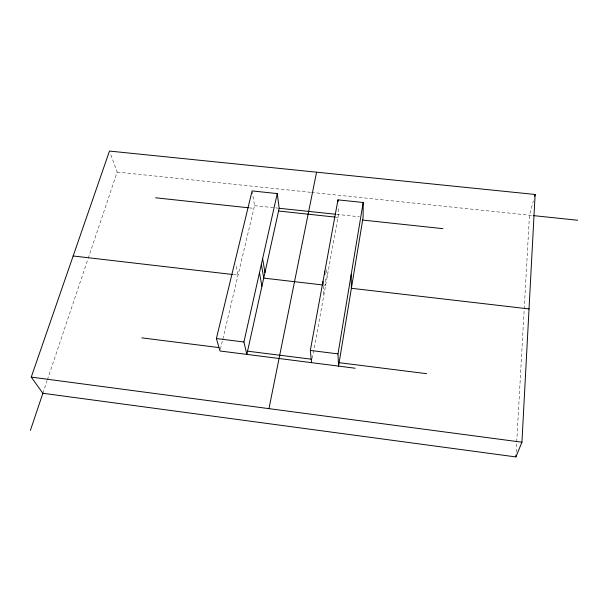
<?xml version="1.0" encoding="UTF-8"?>
<svg xmlns="http://www.w3.org/2000/svg" width="608" height="608" viewBox="0 0 608 608"><rect width="100%" height="100%" fill="white"/><g stroke="black" fill="none" stroke-linecap="round" stroke-linejoin="round"><path stroke-width="0.46" stroke-dasharray="3.04 2.28" d="M516.154 452.2L516.686 442.715M516.739 441.773L529.469 215.202L533.398 200.784M312.383 358.363L338.481 214.54L338.185 206.279M220.37 349.402L254.562 205.656L252.236 191.847M42.864 393.277L47.097 380.684M47.394 379.787L87.871 259.289M88.175 258.392L117.169 172.072L110.109 152.813M254.562 205.656L278.38 208.179M117.169 172.072L310.582 192.303M311.532 192.402L532.304 215.498M336.619 214.343L359.48 216.79M249.234 207.86L253.916 208.362M336.095 217.193L337.964 217.39M233.328 274.573L238.04 275.12L235.638 264.146M323.752 285.076L325.645 285.296L325.128 277.119M323.289 285.942L323.897 294.926M326.701 269.716L327.134 277.058"/><path stroke-width="0.91" d="M363.189 202.51L363.128 217.178L338.55 366.138L337.98 353.886L363.189 202.51L337.964 199.857L310.323 350.436L311.592 362.733M521.938 442.206L535.124 194.476L109.47 151.065L31.251 377.104L42.864 393.277L515.888 456.935L521.938 442.206L31.251 377.104M515.888 456.935L515.994 455.042M268.956 408.644L316.578 172.186M279.171 208.293L246.848 354.388L219.99 350.998L216.38 338.55L252.084 190.927L277.263 193.572L279.171 208.293L335.684 214.244M355.194 368.235L246.848 354.388L243.914 341.985L277.263 193.572M534.63 196.278L535.124 194.476M30.4 430.38L42.864 393.277M533.246 215.597L577.6 220.24M155.557 197.798L248.3 207.761M278.57 211.014L335.168 217.094M362.649 220.043L442.89 228.661M73.173 255.976L232.385 274.466M322.81 284.97L263.72 278.107L261.349 264.404M529.028 308.925L351.394 288.291L351.166 274.687M216.38 338.55L243.914 341.985M310.323 350.436L337.98 353.886M141.801 337.873L218.872 347.563M247.555 351.173L311.288 359.184M339.12 362.68L426.656 373.684M259.487 272.688L261.919 286.254M262.633 258.689L264.966 272.475M322.985 281.451L323.167 284.149M324.778 271.67L324.953 274.39M337.964 199.857L338.025 201.689"/></g></svg>
